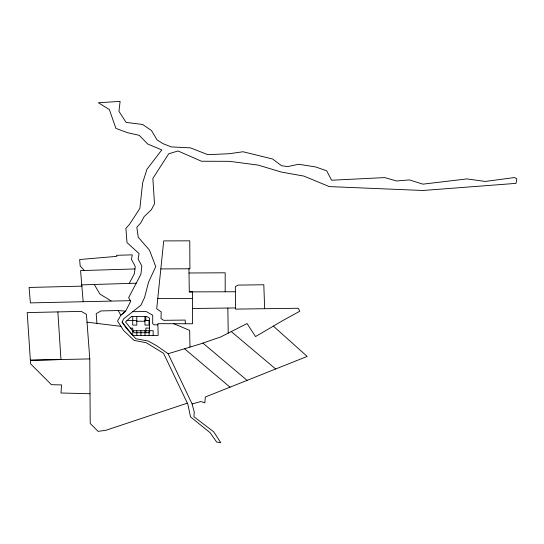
<?xml version="1.0" encoding="UTF-8"?>
<svg xmlns="http://www.w3.org/2000/svg" width="544" height="544" viewBox="0 0 544 544"><rect width="100%" height="100%" fill="white"/><g stroke="black" fill="none" stroke-linecap="round" stroke-linejoin="round"><path stroke-width="0.82" d="M225.182 291.781L225.182 272.802L189.006 272.986L188.958 268.784M84.381 270.49L80.186 266.111L79.635 259.536L116.81 256.346L116.525 255.32L132.294 254.83L131.464 259.352L135.252 266.499L134.422 273.578L129.275 283.417M122.108 322.089L123.549 318.927L140.91 305.225L144.534 297.588L148.573 282.098L155.754 266.655L149.491 250.152L138.251 237.238L136.816 227.276L140.692 223.013L144.194 216.573L151.382 209.692L154.516 203.83L152.85 178.439L168.715 153.796L178.058 150.974L201.443 161.235L229.724 161.337L258.25 165.131L281.459 172.081L303.851 176.086L329.283 186.599L422.987 190.482L515.998 183.369L516.8 178.935L514.59 177.528L485.316 181.444L466.868 178.915L422.899 184.151L409.448 179.908L396.535 180.975L384.764 177.602L331.602 180.227L326.726 170.857L315.717 166.96L298.69 164.261L287.715 166.586L281.547 165.736L272.558 158.998L243.032 151.749L229.357 153.714L207.849 154.666L190.373 147.846L171.285 146.921L162.928 143.63L157.026 139.849L151.511 130.58L142.678 124.494L126.065 122.366L118.946 111.316L120.115 101.381L98.389 102.755L109.358 109.534L115.886 128.357L127.446 132.688L139.182 135.327L147.866 144.126L161.813 149.906L147.002 169.17L142.616 182.9L139.869 208.4L129.52 224.346L125.888 228.378L127.01 242.597L139.094 253.579L138.094 258.985L141.848 266.064L140.889 274.258L128.636 297.663L130.73 301.213L125.718 311.032L120.829 315.241L117.538 321.048L123.644 330.514L133.994 340.354L146.39 342.788L163.581 353.362L187.864 404.246L190.516 416.874L210.154 432.718L216.662 442.061L220.728 442.619L213.738 431.854L193.936 416.718L194.242 412.032L192.107 403.954L168.123 353.743L156.903 345.902L148.247 341.047L135.864 338.728L126.14 328.039L122.108 322.089L132.777 335.478L158.148 335.43L157.855 323.666L192.542 323.768L192.481 291.87L189.285 291.883L189.006 272.986M187.34 403.145L105.862 430.297L98.09 431.365L90.209 423.484L89.787 358.904L86.442 314.344L81.28 311.379L27.2 312.596L30.6 363.841L51.422 384.676L61.594 384.934L60.976 392.992L90.018 393.74M168.123 353.743L200.26 343.992L220.755 336.94L247.051 323.537L255.537 336.566L282.683 320.627L299.771 311.25L298.275 308.244L235.552 309.121L235.328 286.668L238.02 285.097L263.813 284.757L264.656 308.713M192.107 403.954L200.899 401.513L204.836 402.846L205.319 397.018L307.17 356.436L273.38 326.121M134.966 268.94L80.566 270.613L83.157 301.573M81.756 284.872L136.211 283.2M81.865 286.137L29.097 287.463L30.389 302.899L130.41 300.669M118.184 310.542L120.829 315.241L125.61 311.127L118.184 310.542L100.932 310.937L96.193 313.684L96.92 323.394M89.787 358.904L30.348 360.244L60.962 359.557L57.861 311.909M192.515 308.496L235.491 307.945M132.729 311.678L146.254 311.542L152.748 315.248L152.674 323.646L154.21 324.829L157.882 324.843M160.827 268.92L189.91 268.784L189.768 240.836L163.717 240.904L156.706 308.808L161.221 311.909L161.004 318.58L163.71 320.334L185.171 320.076L185.32 323.748M189.285 291.883L235.362 291.754M136.775 320.396L132.695 320.402L132.716 325.115L136.802 325.108L136.755 316.533M144.935 320.375L149.015 320.368L149.042 325.081L144.962 325.088L144.915 316.52M126.983 320.6L132.743 320.586L132.716 316.54M149.552 320.552L145.799 320.559L145.778 316.513M136.775 321.246L144.942 321.232M130.512 328.127L132.784 328.127L132.797 330.997M149.593 328.093L145.84 328.1L145.867 332.724M157.774 298.459L192.494 298.588M87.026 322.177L120.965 326.359M173.774 323.714L189.652 330.364L189.978 347.113M111.085 300.866L99.912 294.086L94.268 284.492M231.261 331.588L275.665 368.988M202.912 343.08L247.105 380.365M184.532 348.765L230.017 387.178M227.848 308.047L228.228 333.132M153.177 335.444L153.15 330.732L132.75 330.766L132.777 335.478M149.07 330.738L149.097 335.451M144.99 330.745L145.017 335.458M140.91 330.752L140.937 335.464M136.83 330.759L136.857 335.471M131.356 316.54L125.562 321.919L134.191 332.744L149.614 332.717L149.539 318.09L146.771 316.513L131.356 316.54"/></g></svg>
